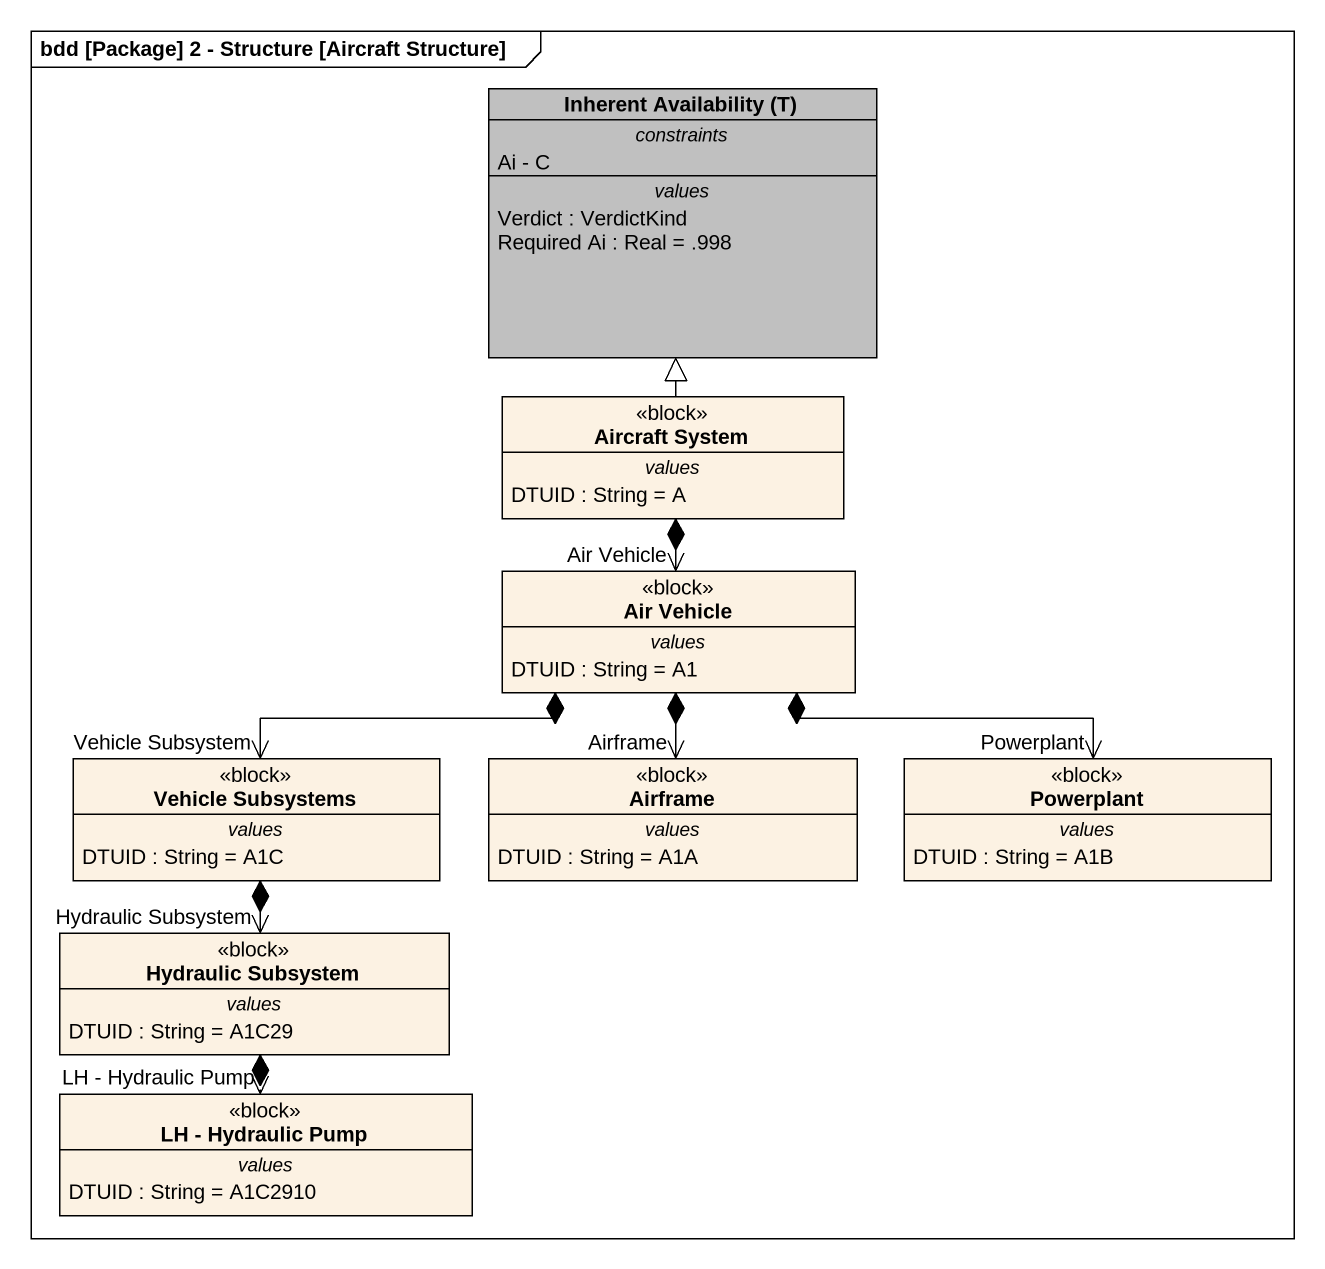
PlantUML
@startuml
mainframe bdd [Package] 2 - Structure [Aircraft Structure]
hide circle
hide empty members
class "Inherent Availability (T)" as Inherent_Availability_T #C0C0C0 {
  -- constraints --
  Ai - C
  -- values --
  Verdict : VerdictKind
  Required Ai : Real = .998
}
class "Aircraft System" as Aircraft_System <<block>> {
  -- values --
  DTUID : String = A
}
class "Air Vehicle" as Air_Vehicle <<block>> {
  -- values --
  DTUID : String = A1
}
class "Vehicle Subsystems" as Vehicle_Subsystems <<block>> {
  -- values --
  DTUID : String = A1C
}
class Airframe <<block>> {
  -- values --
  DTUID : String = A1A
}
class Powerplant <<block>> {
  -- values --
  DTUID : String = A1B
}
class "Hydraulic Subsystem" as Hydraulic_Subsystem <<block>> {
  -- values --
  DTUID : String = A1C29
}
class "LH - Hydraulic Pump" as LH_Hydraulic_Pump <<block>> {
  -- values --
  DTUID : String = A1C2910
}
Aircraft_System -up-|> Inherent_Availability_T
Aircraft_System *--> "Air Vehicle" Air_Vehicle
Air_Vehicle *-left-> "Vehicle Subsystem" Vehicle_Subsystems
Air_Vehicle *--> "Airframe" Airframe
Air_Vehicle *-right-> "Powerplant" Powerplant
Vehicle_Subsystems *--> "Hydraulic Subsystem" Hydraulic_Subsystem
Hydraulic_Subsystem *--> "LH - Hydraulic Pump" LH_Hydraulic_Pump
@enduml
